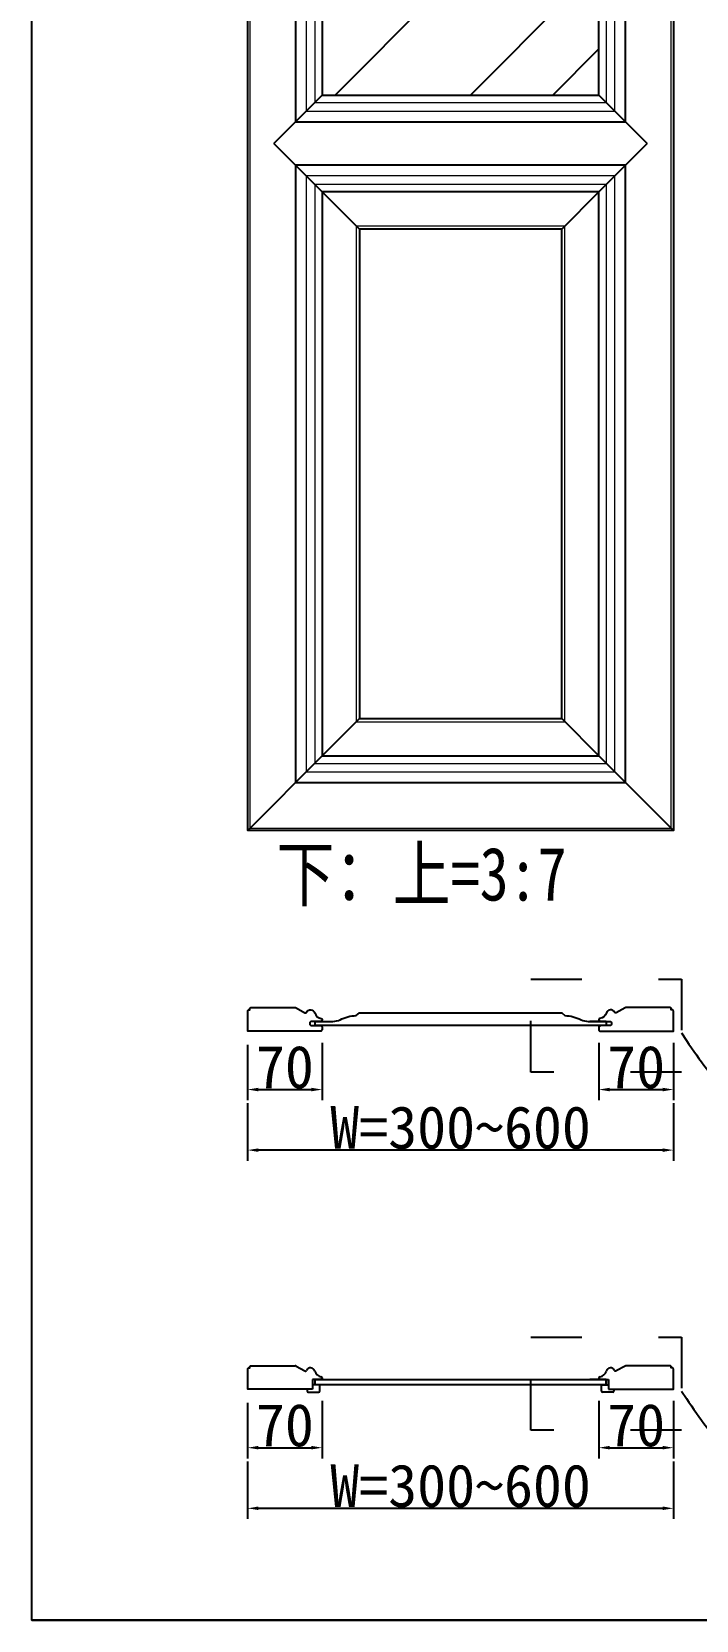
# Model space of a CAD drawing. Header units: inches. Extents: x 49347 to 63816, y 8487 to 15335.
# Drawn here: x 60799 to 61423, y 8494 to 9985 of the extents above; entities that cross this region are included whole.
import ezdxf

# ---------------------------------------------------------------- set-up
doc = ezdxf.new("R2010")
doc.units = ezdxf.units.IN
doc.header["$LTSCALE"] = 4
doc.linetypes.add('100', pattern=[30, 12, -18])
doc.layers.add('主色线', color=29, linetype='Continuous', lineweight=5)
doc.layers.add('粗实线', color=7, linetype='Continuous')
doc.styles.add('KLF-1_宋体', font='SimSun.ttf')
doc.styles.get("Standard").update_dxf_attribs({"font": 'arial.ttf'})
doc.styles.add('宋体', font='SimSun.ttf', dxfattribs={"width": 0.8})
doc.dimstyles.new('客来福标注小', dxfattribs={"dimscale": 20, "dimtxt": 2, "dimasz": 0.5, "dimexe": 0.5, "dimexo": 0, "dimgap": 0.05, "dimtad": 1, "dimdec": 0, "dimzin": 0, "dimdsep": 46, "dimtxsty": 'Standard', "dimcen": 0, "dimclrd": 256, "dimclre": 256, "dimclrt": 256, "dimadec": 0, "dimazin": 0, "dimtfac": 1, "dimtdec": 0, "dimtofl": 0, "dimtmove": 1, "dimatfit": 3, "dimfxl": 2.2, "dimfxlon": 1, "dimtolj": 1, "dimtzin": 0, "dimarcsym": 0})

# ---------------------------------------------------------------- blocks, each defined once
blk = doc.blocks.new('*D307')
at = {"lineweight": -2, "transparency": 16777216}
for p, q in [((61001.8, 9034.5), (61001.8, 8982.4)), ((61071.8, 9036.4), (61071.8, 8982.4)), ((61011.8, 8992.4), (61061.8, 8992.4))]:
    blk.add_line(p, q, dxfattribs=at)
at = {"transparency": 16777216}
for points in [[(61011.8, 8994.1), (61011.8, 8990.8), (61001.8, 8992.4)], [(61061.8, 8994.1), (61061.8, 8990.8), (61071.8, 8992.4)]]:
    blk.add_solid(points, dxfattribs=at)
at = {"layer": 'Defpoints', "color": 0, "transparency": 16777216}
for p in [(61071.8, 9037.1), (61001.8, 9034.5), (61071.8, 8992.4)]:
    blk.add_point(p, dxfattribs=at)
at = {"transparency": 16777216, "insert": (61036.8, 9013.4), "char_height": 40, "attachment_point": 5, "style": 'KLF-1_宋体'}
blk.add_mtext('\\A1;70', dxfattribs=at)
blk = doc.blocks.new('*D308')
at = {"lineweight": -2, "transparency": 16777216}
for p, q in [((61331.9, 9036.4), (61331.9, 8982.4)), ((61401.9, 9036.4), (61401.9, 8982.4)), ((61341.9, 8992.4), (61391.9, 8992.4))]:
    blk.add_line(p, q, dxfattribs=at)
at = {"transparency": 16777216}
for points in [[(61341.9, 8994.1), (61341.9, 8990.8), (61331.9, 8992.4)], [(61391.9, 8994.1), (61391.9, 8990.8), (61401.9, 8992.4)]]:
    blk.add_solid(points, dxfattribs=at)
at = {"layer": 'Defpoints', "color": 0, "transparency": 16777216}
for p in [(61331.9, 9037.1), (61401.9, 9039.1), (61401.9, 8992.4)]:
    blk.add_point(p, dxfattribs=at)
at = {"transparency": 16777216, "insert": (61366.9, 9013.4), "char_height": 40, "attachment_point": 5, "style": 'KLF-1_宋体'}
blk.add_mtext('\\A1;70', dxfattribs=at)
blk = doc.blocks.new('*D309')
at = {"lineweight": -2, "transparency": 16777216}
for p, q in [((61001.8, 8979.6), (61001.8, 8925.6)), ((61401.9, 8979.6), (61401.9, 8925.6)), ((61391.9, 8935.6), (61011.8, 8935.6))]:
    blk.add_line(p, q, dxfattribs=at)
at = {"transparency": 16777216}
for points in [[(61011.8, 8937.2), (61011.8, 8933.9), (61001.8, 8935.6)], [(61391.9, 8937.2), (61391.9, 8933.9), (61401.9, 8935.6)]]:
    blk.add_solid(points, dxfattribs=at)
at = {"layer": 'Defpoints', "color": 0, "transparency": 16777216}
for p in [(61001.8, 9030.7), (61401.9, 9030.7), (61001.8, 8935.6)]:
    blk.add_point(p, dxfattribs=at)
at = {"transparency": 16777216, "insert": (61201.9, 8956.6), "char_height": 40, "attachment_point": 5, "style": 'KLF-1_宋体'}
blk.add_mtext('\\A1;W=300~600', dxfattribs=at)
blk = doc.blocks.new('*D327')
at = {"lineweight": -2, "transparency": 16777216}
for p, q in [((61001.8, 8698.3), (61001.8, 8646.2)), ((61071.8, 8700.2), (61071.8, 8646.2)), ((61011.8, 8656.2), (61061.8, 8656.2))]:
    blk.add_line(p, q, dxfattribs=at)
at = {"transparency": 16777216}
for points in [[(61011.8, 8657.9), (61011.8, 8654.6), (61001.8, 8656.2)], [(61061.8, 8657.9), (61061.8, 8654.6), (61071.8, 8656.2)]]:
    blk.add_solid(points, dxfattribs=at)
at = {"layer": 'Defpoints', "color": 0, "transparency": 16777216}
for p in [(61001.8, 8698.3), (61071.8, 8700.8), (61071.8, 8656.2)]:
    blk.add_point(p, dxfattribs=at)
at = {"transparency": 16777216, "insert": (61036.8, 8677.2), "char_height": 40, "attachment_point": 5, "style": 'KLF-1_宋体'}
blk.add_mtext('\\A1;70', dxfattribs=at)
blk = doc.blocks.new('*D328')
at = {"lineweight": -2, "transparency": 16777216}
for p, q in [((61331.9, 8700.2), (61331.9, 8646.2)), ((61401.9, 8700.2), (61401.9, 8646.2)), ((61341.9, 8656.2), (61391.9, 8656.2))]:
    blk.add_line(p, q, dxfattribs=at)
at = {"transparency": 16777216}
for points in [[(61341.9, 8657.9), (61341.9, 8654.6), (61331.9, 8656.2)], [(61391.9, 8657.9), (61391.9, 8654.6), (61401.9, 8656.2)]]:
    blk.add_solid(points, dxfattribs=at)
at = {"layer": 'Defpoints', "color": 0, "transparency": 16777216}
for p in [(61331.9, 8700.8), (61401.9, 8702.9), (61401.9, 8656.2)]:
    blk.add_point(p, dxfattribs=at)
at = {"transparency": 16777216, "insert": (61366.9, 8677.2), "char_height": 40, "attachment_point": 5, "style": 'KLF-1_宋体'}
blk.add_mtext('\\A1;70', dxfattribs=at)
blk = doc.blocks.new('*D329')
at = {"lineweight": -2, "transparency": 16777216}
for p, q in [((61001.8, 8643.3), (61001.8, 8589.3)), ((61401.9, 8643.3), (61401.9, 8589.3)), ((61391.9, 8599.3), (61011.8, 8599.3))]:
    blk.add_line(p, q, dxfattribs=at)
at = {"transparency": 16777216}
for points in [[(61011.8, 8601), (61011.8, 8597.7), (61001.8, 8599.3)], [(61391.9, 8601), (61391.9, 8597.7), (61401.9, 8599.3)]]:
    blk.add_solid(points, dxfattribs=at)
at = {"layer": 'Defpoints', "color": 0, "transparency": 16777216}
for p in [(61001.8, 8694.5), (61401.9, 8694.5), (61001.8, 8599.3)]:
    blk.add_point(p, dxfattribs=at)
at = {"transparency": 16777216, "insert": (61201.9, 8620.3), "char_height": 40, "attachment_point": 5, "style": 'KLF-1_宋体'}
blk.add_mtext('\\A1;W=300~600', dxfattribs=at)

msp = doc.modelspace()

# ---------------------------------------------------------------- hatches: boundary and pattern name
h = msp.add_hatch()
h.set_pattern_fill('AR-RROOF', color=4, scale=6, angle=45)
h.set_pattern_definition([(45, (-67475, -20911.18), (129.31569, 344.84184), [2286, -304.8, 762, -152.4]), (45, (-67385.55, -20713.98), (-251.08796, 35.5618), [457.2, -50.292, 914.4, -114.3]), (45, (-67512.71, -20765.7), (488.16672, 632.56924), [1219.2, -213.36, 609.6, -152.4])])
h.paths.add_polyline_path([(61071.83, 9926.04), (61331.93, 9926.04), (61331.93, 11165.68), (61071.83, 11165.68)])

# ---------------------------------------------------------------- linework, layer by layer
at = {"color": 250}
for p, q in [((61071.83, 9926.04, 0), (61026.36, 9880.56, 0)), ((61331.93, 9926.04, 0), (61377.41, 9880.56, 0)), ((61071.83, 9835.08, 0), (61026.36, 9880.56, 0)), ((61331.93, 9835.08, 0), (61377.41, 9880.56, 0)), ((61071.83, 9835.08, 0), (61106.83, 9800.08, 0)), ((61296.93, 9800.08, 0), (61331.93, 9835.08, 0)), ((61106.83, 9340.68, 0), (61071.83, 9305.68, 0)), ((61296.93, 9340.68, 0), (61331.93, 9305.68, 0)), ((61071.83, 9305.68, 0), (61001.83, 9235.68, 0)), ((61331.93, 9305.68, 0), (61401.93, 9235.68, 0))]:
    msp.add_line(p, q, dxfattribs=at)
at = {"color": 2}
for p, q in [((61031.83, 8733.16, 0), (61046.32, 8733.16, 0)), ((61047.29, 8732.91, 0), (61055.61, 8728.29, 0)), ((61056.09, 8728.16, 0), (61056.14, 8728.16, 0)), ((61347.67, 8728.16, 0), (61347.62, 8728.16, 0)), ((61356.47, 8732.91, 0), (61348.15, 8728.29, 0)), ((61371.93, 8733.16, 0), (61357.45, 8733.16, 0)), ((61070.33, 8720.21, 0), (61062.78, 8720.21, 0)), ((61062.78, 8720.21, 0), (61062.78, 8716.21, 0)), ((61065.13, 8715.21, 0), (61065.13, 8720.21, 0)), ((61071.83, 8721.21, 0), (61070.33, 8720.21, 0)), ((61071.83, 8721.82, 0), (61071.83, 8721.21, 0)), ((61331.93, 8721.82, 0), (61331.93, 8721.21, 0)), ((61331.93, 8721.82, 0), (61331.93, 8721.21, 0)), ((61331.93, 8721.21, 0), (61333.43, 8720.21, 0)), ((61331.93, 8721.21, 0), (61333.43, 8720.21, 0)), ((61333.43, 8720.21, 0), (61340.98, 8720.21, 0)), ((61333.43, 8720.21, 0), (61340.98, 8720.21, 0)), ((61338.63, 8720.21, 0), (61338.63, 8715.21, 0)), ((61338.63, 8715.21, 0), (61338.63, 8720.21, 0)), ((61340.98, 8720.21, 0), (61340.98, 8716.21, 0)), ((61340.98, 8720.21, 0), (61340.98, 8716.21, 0))]:
    msp.add_line(p, q, dxfattribs=at)
at = {"color": 0}
for p, q in [((61062.78, 8711.16, 0), (61057.78, 8711.16, 0)), ((61057.78, 8711.16, 0), (61057.78, 8709.31, 0)), ((61062.78, 8716.63, 0), (61062.78, 8711.16, 0)), ((61062.78, 8715.21, 0), (61062.78, 8711.16, 0)), ((61340.98, 8716.63, 0), (61340.98, 8711.16, 0)), ((61340.98, 8716.63, 0), (61340.98, 8711.16, 0)), ((61340.98, 8715.21, 0), (61340.98, 8711.16, 0)), ((61340.98, 8711.16, 0), (61345.98, 8711.16, 0)), ((61345.98, 8711.16, 0), (61345.98, 8709.31, 0)), ((61058.78, 8708.31, 0), (61068.52, 8708.31, 0)), ((61344.98, 8708.31, 0), (61335.24, 8708.31, 0))]:
    msp.add_line(p, q, dxfattribs=at)
for p, q in [((61069.52, 8715.21, 0), (61062.78, 8715.21, 0)), ((61062.78, 8715.21, 0), (61062.78, 8711.16, 0)), ((61069.52, 8709.31, 0), (61069.52, 8715.21, 0)), ((61334.24, 8709.31, 0), (61334.24, 8715.21, 0)), ((61334.24, 8715.21, 0), (61340.98, 8715.21, 0)), ((61340.98, 8715.21, 0), (61340.98, 8711.16, 0)), ((60798.87, 8494.26, 0), (63815.97, 8494.26, 0))]:
    msp.add_line(p, q)
at = {"color": 4}
for p, q in [((61065.13, 8720.21, 0), (61327.18, 8720.21, 0)), ((61338.63, 8715.21, 0), (61065.13, 8715.21, 0)), ((61321.93, 8720.21, 0), (61338.63, 8720.21, 0)), ((61338.63, 8720.21, 0), (61323.52, 8720.21, 0)), ((61323.52, 8720.21, 0), (61338.63, 8720.21, 0)), ((61338.63, 8720.21, 0), (61329.73, 8720.21, 0))]:
    msp.add_line(p, q, dxfattribs=at)
at = {"color": 0, "elevation": 0}
msp.add_lwpolyline([(60798.87, 11382.95), (63815.97, 11382.95), (63815.97, 8494.26), (60798.87, 8494.26)], close=True, dxfattribs=at)
at = {"color": 251, "linetype": '100', "elevation": 0}
for points in [[(61267.86, 9096.2), (61409.49, 9096.2), (61409.49, 9008.83), (61267.86, 9008.83)], [(61267.86, 8759.97), (61409.49, 8759.97), (61409.49, 8672.61), (61267.86, 8672.61)]]:
    msp.add_lwpolyline(points, close=True, dxfattribs=at)
at = {"color": 2, "elevation": 0}
for points in [[(61031.83, 9069.38), (61046.32, 9069.38, -0.1274582), (61047.29, 9069.13), (61055.61, 9064.51, 0.1274582), (61056.09, 9064.38), (61056.14, 9064.38, 0.2924495), (61057.05, 9064.96, -0.6933753), (61064.83, 9064.38, 0.2819001), (61071, 9059.03, -0.3664776), (61071.83, 9058.04), (61071.83, 9057.43), (61070.33, 9056.43), (61061.13, 9056.43), (61060.13, 9055.43), (61060.13, 9053.43), (61061.13, 9052.43), (61070.33, 9052.43), (61071.83, 9051.43), (61071.83, 9048.38), (61070.83, 9047.38), (61001.83, 9047.38), (61001.83, 9066.38, -0.4142136), (61002.83, 9067.38), (61003.83, 9067.38), (61003.83, 9068.38, -0.4142136), (61004.83, 9069.38), (61046.32, 9069.38)], [(61371.93, 9069.38), (61357.45, 9069.38, 0.1274582), (61356.47, 9069.13), (61348.15, 9064.51, -0.1274582), (61347.67, 9064.38), (61347.62, 9064.38, -0.2924495), (61346.71, 9064.96, 0.6933753), (61338.93, 9064.38, -0.2819001), (61332.76, 9059.03, 0.3664776), (61331.93, 9058.04), (61331.93, 9057.43), (61333.43, 9056.43), (61342.63, 9056.43), (61343.63, 9055.43), (61343.63, 9053.43), (61342.63, 9052.43), (61333.43, 9052.43), (61331.93, 9051.43), (61331.93, 9048.38), (61332.93, 9047.38), (61401.93, 9047.38), (61401.93, 9066.38, 0.4142136), (61400.93, 9067.38), (61399.93, 9067.38), (61399.93, 9068.38, 0.4142136), (61398.93, 9069.38), (61357.45, 9069.38)], [(61338.63, 9056.43), (61323.52, 9056.43), (61338.63, 9056.43), (61338.63, 9052.43), (61065.13, 9052.43), (61065.13, 9056.43), (61081.83, 9056.43, 0.1107937), (61088.67, 9057.97, -0.1068206), (61103.83, 9061.93), (61106.83, 9064.43), (61296.93, 9064.43), (61299.93, 9061.93, -0.1068206), (61315.09, 9057.97, 0.1107937), (61321.93, 9056.43), (61338.63, 9056.43), (61329.73, 9056.43)], [(61062.78, 8711.16), (61001.83, 8711.16), (61001.83, 8730.16, -0.4142136), (61002.83, 8731.16), (61003.83, 8731.16), (61003.83, 8732.16, -0.4142136), (61004.83, 8733.16), (61046.32, 8733.16)], [(61340.98, 8711.16), (61401.93, 8711.16), (61401.93, 8730.16, 0.4142136), (61400.93, 8731.16), (61399.93, 8731.16), (61399.93, 8732.16, 0.4142136), (61398.93, 8733.16), (61357.45, 8733.16)]]:
    msp.add_lwpolyline(points, format="xyb", dxfattribs=at)
at = {"color": 2}
for centre, radius, start, end in [((61046.32, 8731.16, 0), 2, 60.9454, 90), ((61056.09, 8729.16, 0), 1, 240.9454, 270), ((61056.14, 8729.16, 0), 1, 270.00001, 335.20614), ((61060.83, 8727, 0), 4.17, 16.2602, 155.20614), ((61072.29, 8730.52, 0), 7.82, 197.53442, 260.50702), ((61331.47, 8730.52, 0), 7.82, 279.49298, 342.46558), ((61342.93, 8727, 0), 4.17, 24.79386, 163.7398), ((61347.62, 8729.16, 0), 1, 204.79386, 269.99999), ((61347.67, 8729.16, 0), 1, 270, 299.0546), ((61357.45, 8731.16, 0), 2, 90, 119.0546), ((61070.83, 8721.82, 0), 1, 360, 80.50702), ((61332.93, 8721.82, 0), 1, 99.49298, 180), ((61332.93, 8721.82, 0), 1, 99.49298, 180)]:
    msp.add_arc(centre, radius, start, end, dxfattribs=at)
at = {"color": 0}
for centre, start, end in [((61058.78, 8709.31, 0), 180, 270), ((61068.52, 8709.31, 0), 270, 0), ((61335.24, 8709.31, 0), 180, 270), ((61344.98, 8709.31, 0), 270, 0)]:
    msp.add_arc(centre, 1, start, end, dxfattribs=at)
at = {"color": 251, "linetype": '100'}
for points in [[(61409.49, 9045.56, 0), (61434.44, 9008.47, 0), (61473.7, 8950.09, 0), (61533.26, 9009.76, 0), (61558.06, 9003, 0), (61565.15, 8999.32, 0)], [(61409.49, 8709.34, 0), (61434.44, 8672.24, 0), (61473.7, 8613.87, 0), (61533.26, 8673.54, 0), (61558.06, 8666.78, 0), (61565.15, 8663.1, 0)]]:
    msp.add_open_spline(points, degree=3, knots=[0, 0, 0, 0, 104.1239361, 163.86704, 188.2182737, 188.2182737, 188.2182737, 188.2182737], dxfattribs=at)
at = {"layer": '主色线', "color": 250}
for p, q in [((61003.83, 11233.68, 0), (61003.83, 9858.04, 0)), ((61399.93, 9858.04, 0), (61399.93, 11233.68, 0)), ((61003.83, 9893.23, 0), (61003.83, 9237.68, 0)), ((61399.93, 9237.68, 0), (61399.93, 9893.23, 0)), ((61003.83, 9237.68, 0), (61399.93, 9237.68, 0))]:
    msp.add_line(p, q, dxfattribs=at)
at = {"layer": '主色线', "color": 250, "elevation": 0}
for points in [[(61056.83, 9911.04), (61346.93, 9911.04), (61346.93, 11180.68), (61056.83, 11180.68)], [(61064.83, 9919.04), (61338.93, 9919.04), (61338.93, 11172.68), (61064.83, 11172.68)], [(61056.83, 9290.68), (61346.93, 9290.68), (61346.93, 9850.08), (61056.83, 9850.08)], [(61064.83, 9298.68), (61338.93, 9298.68), (61338.93, 9842.08), (61064.83, 9842.08)], [(61103.83, 9337.68), (61299.93, 9337.68), (61299.93, 9803.08), (61103.83, 9803.08)]]:
    msp.add_lwpolyline(points, close=True, dxfattribs=at)
at = {"layer": '粗实线', "elevation": 0}
for points in [[(61001.83, 11235.68), (61401.93, 11235.68), (61401.93, 9235.68), (61001.83, 9235.68)], [(61046.83, 9901.04), (61356.93, 9901.04), (61356.93, 11190.68), (61046.83, 11190.68)], [(61071.83, 9926.04), (61331.93, 9926.04), (61331.93, 11165.68), (61071.83, 11165.68)], [(61046.83, 9280.68), (61356.93, 9280.68), (61356.93, 9860.08), (61046.83, 9860.08)], [(61071.83, 9305.68), (61331.93, 9305.68), (61331.93, 9835.08), (61071.83, 9835.08)], [(61106.83, 9340.68), (61296.93, 9340.68), (61296.93, 9800.08), (61106.83, 9800.08)]]:
    msp.add_lwpolyline(points, close=True, dxfattribs=at)

# ---------------------------------------------------------------- texts
at = {"color": 0, "insert": (61028.97, 9219.85, 0), "char_height": 50, "width": 365.7402, "attachment_point": 1, "style": '宋体'}
msp.add_mtext('下：上=3:7', dxfattribs=at)

# ---------------------------------------------------------------- dimensions: what is measured, and where the dimension line sits
at = {"color": 0}
for base, p1, p2, picture, middle in [((61071.83, 8992.45, 0), (61001.83, 9034.54, 0), (61071.83, 9037.06, 0), '*D307', (61036.83, 9013.45, 0)), ((61401.93, 8992.45, 0), (61331.93, 9037.06, 0), (61401.93, 9039.11, 0), '*D308', (61366.93, 9013.45, 0)), ((61071.83, 8656.22, 0), (61001.83, 8698.32, 0), (61071.83, 8700.84, 0), '*D327', (61036.83, 8677.22, 0)), ((61401.93, 8656.22, 0), (61331.93, 8700.84, 0), (61401.93, 8702.88, 0), '*D328', (61366.93, 8677.22, 0))]:
    dim = msp.add_linear_dim(base=base, p1=p1, p2=p2, dimstyle='客来福标注小', override={"dimtxsty": 'KLF-1_宋体'}, dxfattribs=at)
    dim.commit()
    dim.dimension.update_dxf_attribs({"geometry": picture, "text_midpoint": middle})
for base, p1, p2, picture, middle in [((61001.83, 8935.56, 0), (61401.93, 9030.72, 0), (61001.83, 9030.72, 0), '*D309', (61201.88, 8956.56, 0)), ((61001.83, 8599.34, 0), (61401.93, 8694.49, 0), (61001.83, 8694.49, 0), '*D329', (61201.88, 8620.34, 0))]:
    dim = msp.add_linear_dim(base=base, p1=p1, p2=p2, text='W=300~600', dimstyle='客来福标注小', override={"dimtxsty": 'KLF-1_宋体'}, dxfattribs=at)
    dim.commit()
    dim.dimension.update_dxf_attribs({"geometry": picture, "text_midpoint": middle})

doc.saveas('drawing.dxf')
